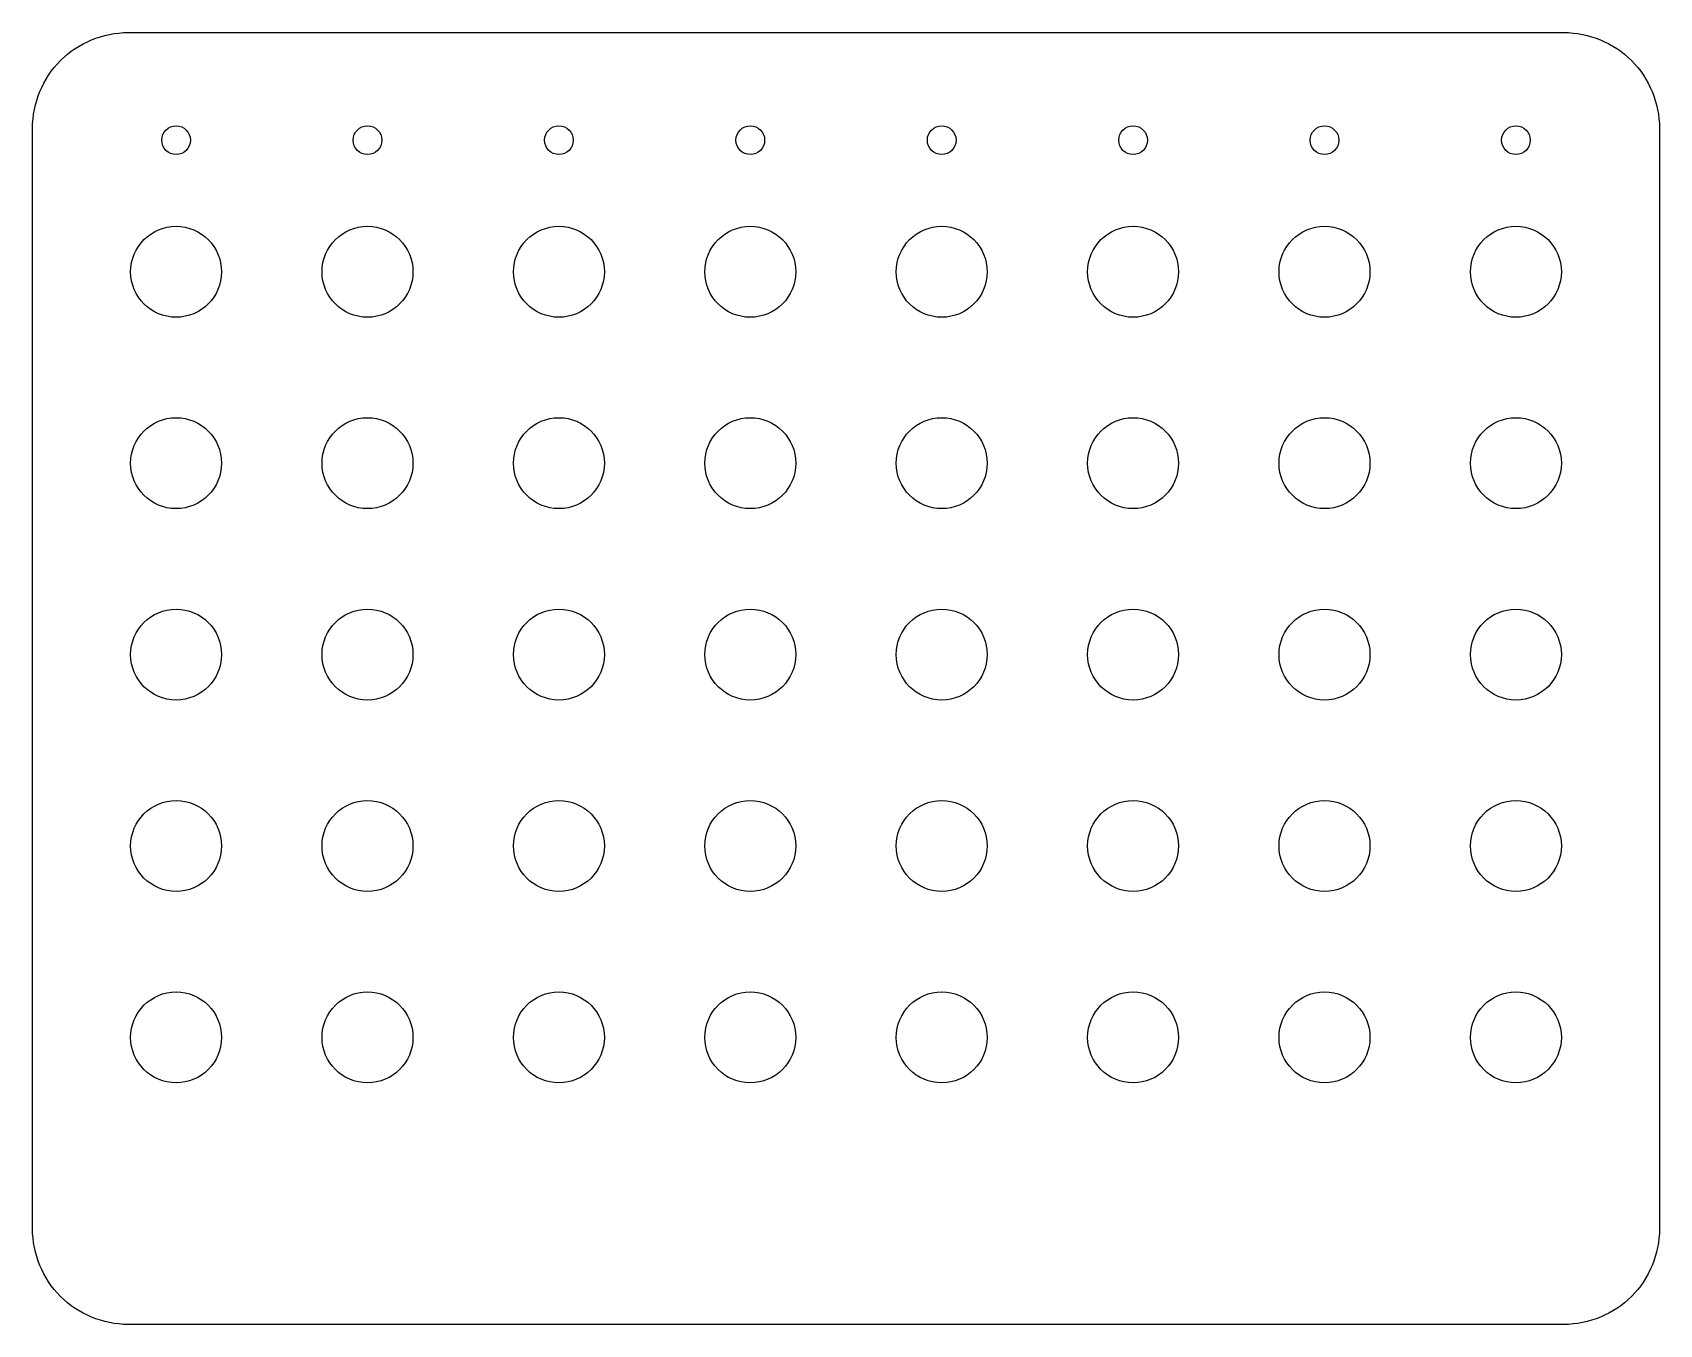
# Model space of a CAD drawing. Header units: inches. Extents: x -8.5 to 8.5, y -6.7 to 6.7.
import ezdxf

# ---------------------------------------------------------------- set-up
doc = ezdxf.new("R2010")
doc.units = ezdxf.units.IN
doc.layers.get('0').update_dxf_attribs({"linetype": 'CONTINUOUS'})

msp = doc.modelspace()

# ---------------------------------------------------------------- linework, layer by layer
msp.add_lwpolyline([(-8.5, 5.75, -0.414214), (-7.5, 6.75), (7.5, 6.75, -0.414214), (8.5, 5.75), (8.5, -5.75, -0.414214), (7.5, -6.75), (-7.5, -6.75, -0.414214), (-8.5, -5.75)], format="xyb", close=True)
for centre, radius in [((-7, 5.625), 0.15), ((-5, 5.625), 0.15), ((-3, 5.625), 0.15), ((-1, 5.625), 0.15), ((1, 5.625), 0.15), ((3, 5.625), 0.15), ((5, 5.625), 0.15), ((7, 5.625), 0.15), ((-7, 4.25), 0.475), ((-5, 4.25), 0.475), ((-3, 4.25), 0.475), ((-1, 4.25), 0.475), ((1, 4.25), 0.475), ((3, 4.25), 0.475), ((5, 4.25), 0.475), ((7, 4.25), 0.475), ((-7, 2.25), 0.475), ((-5, 2.25), 0.475), ((-3, 2.25), 0.475), ((-1, 2.25), 0.475), ((1, 2.25), 0.475), ((3, 2.25), 0.475), ((5, 2.25), 0.475), ((7, 2.25), 0.475), ((-7, 0.25), 0.475), ((-5, 0.25), 0.475), ((-3, 0.25), 0.475), ((-1, 0.25), 0.475), ((1, 0.25), 0.475), ((3, 0.25), 0.475), ((5, 0.25), 0.475), ((7, 0.25), 0.475), ((-7, -1.75), 0.475), ((-5, -1.75), 0.475), ((-3, -1.75), 0.475), ((-1, -1.75), 0.475), ((1, -1.75), 0.475), ((3, -1.75), 0.475), ((5, -1.75), 0.475), ((7, -1.75), 0.475), ((-7, -3.75), 0.475), ((-5, -3.75), 0.475), ((-3, -3.75), 0.475), ((-1, -3.75), 0.475), ((1, -3.75), 0.475), ((3, -3.75), 0.475), ((5, -3.75), 0.475), ((7, -3.75), 0.475)]:
    msp.add_circle(centre, radius)

doc.saveas('drawing.dxf')
